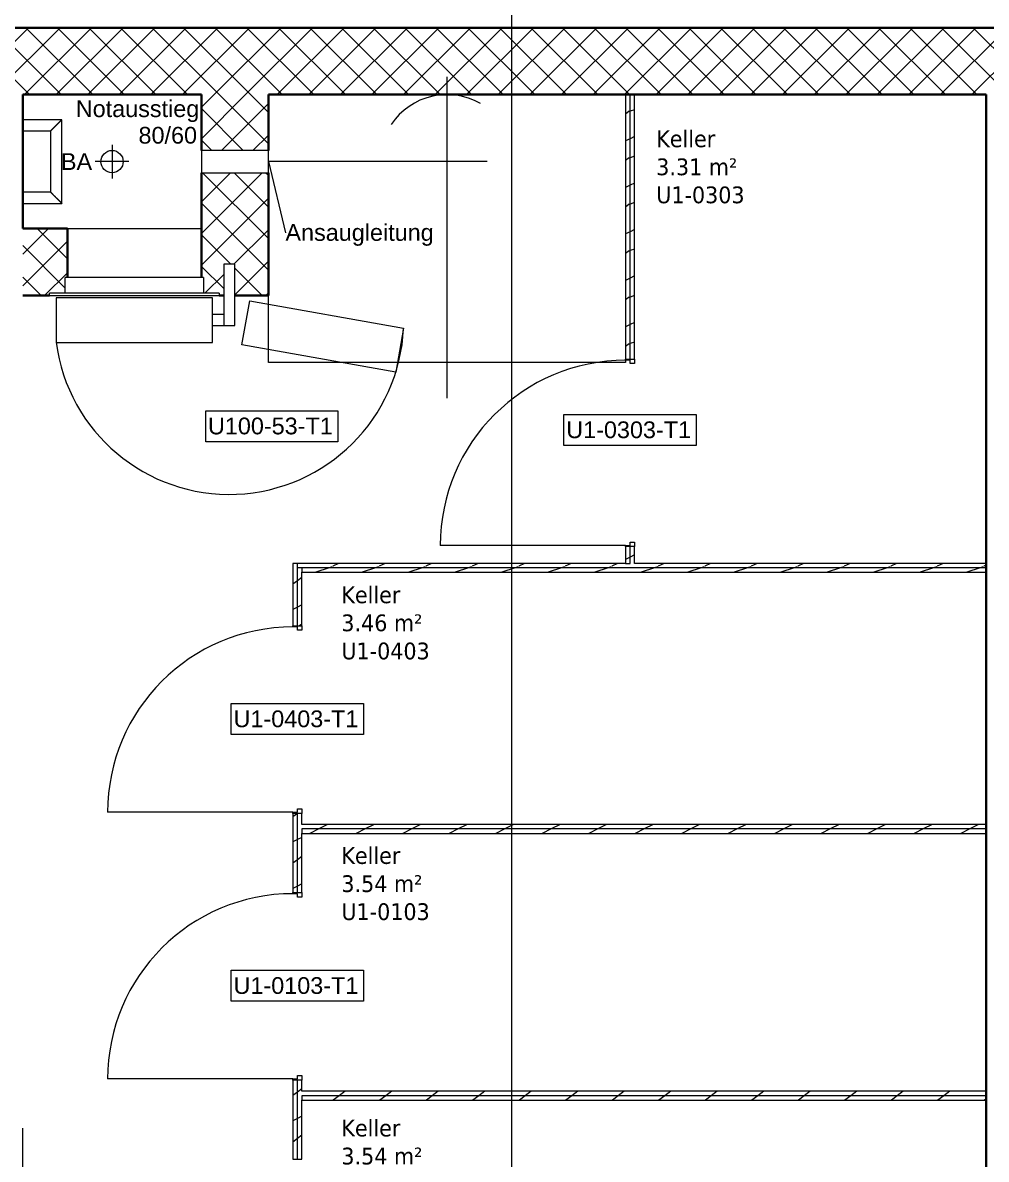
# Model space of a CAD drawing. Extents: x -982 to 937, y -179 to 616.
# Drawn here: x -246.5 to -160.2, y 421.2 to 523 of the extents above; entities that cross this region are included whole.
import ezdxf
from ezdxf.lldxf.tags import DXFTag

# ---------------------------------------------------------------- set-up
doc = ezdxf.new("R2010")
doc.units = 0
doc.layers.get('0').update_dxf_attribs({"lineweight": 13})
for name, color, linetype, lineweight in [('A-____-NOTE-TEXT', 7, 'Continuous', 9), ('A-AREA-____-IDEN', 7, 'Continuous', 5), ('A-DETL-____-THIN', 7, 'Continuous', 9), ('A-DETL-GENF-HDLN', 7, '_Verdeckte Linien_', 9), ('A-DOOR-____-HDLN', 7, '_Verdeckte Linien_', 9), ('A-DOOR-____-IDEN', 7, 'Continuous', 5), ('A-DOOR-____-OTLN', 7, 'Continuous', 9), ('A-DOOR-FRAM-MCUT', 7, 'Continuous', 9), ('A-DOOR-FRAM-OTLN', 7, 'Continuous', 9), ('A-DOOR-OPNG-OTLN', 7, 'Continuous', 9), ('A-WALL-____-MCUT', 7, 'Continuous', 35), ('A-WALL-____-PATT', 7, 'Continuous', 35), ('A-WALL-FNSH-MCUT', 7, 'Continuous', 35), ('I-WALL-____-OTLN', 7, 'Continuous', 9), ('M-HVAC-DUCT-IDEN', 7, 'Continuous', 5), ('M-HVAC-DUCT-OTLN', 7, 'Continuous', 9), ('Q-SPCQ-____-HDLN', 7, '_Verdeckte Linien_', 9), ('S-GRID-____-OTLN', 7, 'Continuous', 5), ('Vertikale Erschließung', 7, 'Continuous', 9)]:
    doc.layers.add(name, color=color, linetype=linetype, lineweight=lineweight)
doc.styles.get("Standard").update_dxf_attribs({"font": 'arial.ttf'})
tags = doc.linetypes.add('_Rasterlinie_', pattern=[0.375, 0.2, -0.05, 0.075, -0.05]).pattern_tags.tags
tags[10:11] = [DXFTag(74, 4), DXFTag(75, 0), DXFTag(340, '0'), DXFTag(46, 1.0), DXFTag(50, 0.0), DXFTag(44, 0.0), DXFTag(45, 0.0)]
tags[8:9] = [DXFTag(74, 4), DXFTag(75, 0), DXFTag(340, '0'), DXFTag(46, 1.0), DXFTag(50, 0.0), DXFTag(44, 0.0), DXFTag(45, 0.0)]
tags[6:7] = [DXFTag(74, 4), DXFTag(75, 0), DXFTag(340, '0'), DXFTag(46, 1.0), DXFTag(50, 0.0), DXFTag(44, 0.0), DXFTag(45, 0.0)]
tags[4:5] = [DXFTag(74, 4), DXFTag(75, 0), DXFTag(340, '0'), DXFTag(46, 1.0), DXFTag(50, 0.0), DXFTag(44, 0.0), DXFTag(45, 0.0)]
tags = doc.linetypes.add('_Strichpunkt - Fein_', pattern=[0.2, 0.1, -0.05, 0, -0.05]).pattern_tags.tags
tags[10:11] = [DXFTag(74, 4), DXFTag(75, 0), DXFTag(340, '0'), DXFTag(46, 1.0), DXFTag(50, 0.0), DXFTag(44, 0.0), DXFTag(45, 0.0)]
tags[8:9] = [DXFTag(74, 4), DXFTag(75, 0), DXFTag(340, '0'), DXFTag(46, 1.0), DXFTag(50, 0.0), DXFTag(44, 0.0), DXFTag(45, 0.0)]
tags[6:7] = [DXFTag(74, 4), DXFTag(75, 0), DXFTag(340, '0'), DXFTag(46, 1.0), DXFTag(50, 0.0), DXFTag(44, 0.0), DXFTag(45, 0.0)]
tags[4:5] = [DXFTag(74, 4), DXFTag(75, 0), DXFTag(340, '0'), DXFTag(46, 1.0), DXFTag(50, 0.0), DXFTag(44, 0.0), DXFTag(45, 0.0)]
tags = doc.linetypes.add('_Verdeckte Linien_', pattern=[0.15, 0.1, -0.05]).pattern_tags.tags
tags[6:7] = [DXFTag(74, 4), DXFTag(75, 0), DXFTag(340, '0'), DXFTag(46, 1.0), DXFTag(50, 0.0), DXFTag(44, 0.0), DXFTag(45, 0.0)]
tags[4:5] = [DXFTag(74, 4), DXFTag(75, 0), DXFTag(340, '0'), DXFTag(46, 1.0), DXFTag(50, 0.0), DXFTag(44, 0.0), DXFTag(45, 0.0)]
tags = doc.linetypes.add('Strich Punkt fein', pattern=[0.2, 0.1, -0.05, 0, -0.05]).pattern_tags.tags
tags[10:11] = [DXFTag(74, 4), DXFTag(75, 0), DXFTag(340, '0'), DXFTag(46, 1.0), DXFTag(50, 0.0), DXFTag(44, 0.0), DXFTag(45, 0.0)]
tags[8:9] = [DXFTag(74, 4), DXFTag(75, 0), DXFTag(340, '0'), DXFTag(46, 1.0), DXFTag(50, 0.0), DXFTag(44, 0.0), DXFTag(45, 0.0)]
tags[6:7] = [DXFTag(74, 4), DXFTag(75, 0), DXFTag(340, '0'), DXFTag(46, 1.0), DXFTag(50, 0.0), DXFTag(44, 0.0), DXFTag(45, 0.0)]
tags[4:5] = [DXFTag(74, 4), DXFTag(75, 0), DXFTag(340, '0'), DXFTag(46, 1.0), DXFTag(50, 0.0), DXFTag(44, 0.0), DXFTag(45, 0.0)]

# ---------------------------------------------------------------- blocks, each defined once
blk = doc.blocks.new('Referenz-A0UJ2GQRXE', base_point=(-954.02, -167.52))
at = {"layer": 'A-____-NOTE-TEXT', "color": 0, "linetype": 'Continuous', "lineweight": 5, "ltscale": 0.13}
for p, q in [((-238.46, 512.09), (-238.46, 509.09)), ((-236.96, 510.59), (-239.96, 510.59))]:
    blk.add_line(p, q, dxfattribs=at)
blk.add_circle((-238.46, 510.59), 1, dxfattribs=at)
at = {"layer": 'A-DETL-____-THIN', "color": 0, "linetype": 'Continuous', "ltscale": 0.13}
for p, q in [((-229.46, 498.39), (-243.46, 498.39)), ((-243.46, 498.39), (-243.46, 494.39)), ((-229.46, 494.39), (-229.46, 498.39)), ((-243.46, 494.39), (-229.46, 494.39))]:
    blk.add_line(p, q, dxfattribs=at)
at = {"layer": 'A-DETL-GENF-HDLN', "color": 0, "linetype": '_Verdeckte Linien_', "ltscale": 0.13}
for p, q in [((-208.46, 518.19), (-208.46, 489.39)), ((-224.46, 492.59), (-224.46, 516.59)), ((-224.46, 516.59), (-213.46, 516.59)), ((-205.46, 516.59), (-192.46, 516.59)), ((-192.46, 516.59), (-192.46, 492.59)), ((-204.86, 510.59), (-224.46, 510.59)), ((-226.83, 494.16), (-226.13, 498.1)), ((-226.13, 498.1), (-212.35, 495.67)), ((-212.35, 495.67), (-213.04, 491.73)), ((-213.04, 491.73), (-226.83, 494.16)), ((-192.46, 492.59), (-224.46, 492.59))]:
    blk.add_line(p, q, dxfattribs=at)
blk.add_ellipse((-208.46, 510.59), major_axis=(3, 5.2), ratio=1, start_param=0, end_param=1.50871, dxfattribs=at)
at = {"layer": 'A-DOOR-____-HDLN', "color": 0, "linetype": '_Verdeckte Linien_', "ltscale": 0.13}
blk.add_ellipse((-227.96, 496.4), major_axis=(-15.5, -2), ratio=1, start_param=0, end_param=2.96706, dxfattribs=at)
at = {"layer": 'A-DOOR-____-IDEN', "color": 0, "linetype": 'Continuous', "ltscale": 0.13}
for p, q in [((-230.07, 488.26), (-218.23, 488.26)), ((-230.07, 485.48), (-230.07, 488.26)), ((-218.23, 488.26), (-218.23, 485.48)), ((-197.98, 487.93), (-186.14, 487.93)), ((-197.98, 485.15), (-197.98, 487.93)), ((-186.14, 487.93), (-186.14, 485.15)), ((-218.23, 485.48), (-230.07, 485.48)), ((-186.14, 485.15), (-197.98, 485.15)), ((-227.78, 462.03), (-215.94, 462.03)), ((-227.78, 459.25), (-227.78, 462.03)), ((-215.94, 462.03), (-215.94, 459.25)), ((-215.94, 459.25), (-227.78, 459.25)), ((-227.78, 438.13), (-215.94, 438.13)), ((-227.78, 435.35), (-227.78, 438.13)), ((-215.94, 438.13), (-215.94, 435.35)), ((-215.94, 435.35), (-227.78, 435.35))]:
    blk.add_line(p, q, dxfattribs=at)
at = {"layer": 'A-DOOR-____-OTLN', "color": 0, "linetype": 'Continuous', "ltscale": 0.13}
for p, q in [((-227.46, 501.39), (-228.46, 501.39)), ((-228.46, 501.39), (-228.46, 495.89)), ((-227.46, 495.89), (-227.46, 501.39)), ((-228.46, 496.89), (-229.46, 496.89)), ((-229.46, 495.89), (-228.46, 495.89)), ((-228.46, 495.89), (-227.46, 495.89))]:
    blk.add_line(p, q, dxfattribs=at)
at = {"layer": 'A-DOOR-____-OTLN', "color": 0, "linetype": 'Strich Punkt fein', "ltscale": 0.13}
blk.add_line((-246.46, 405.99), (-246.46, 423.99), dxfattribs=at)
at = {"layer": 'A-DOOR-FRAM-MCUT', "color": 0, "linetype": 'Continuous', "ltscale": 0.13}
for p, q in [((-192.46, 492.89), (-191.66, 492.89)), ((-192.46, 492.79), (-192.46, 492.89)), ((-192.06, 492.79), (-192.46, 492.79)), ((-192.06, 492.49), (-192.06, 492.79)), ((-191.66, 492.49), (-192.06, 492.49)), ((-191.66, 492.89), (-191.66, 492.49)), ((-192.46, 476.19), (-192.06, 476.19)), ((-192.46, 476.09), (-192.46, 476.19)), ((-191.66, 476.09), (-192.46, 476.09)), ((-192.06, 476.49), (-191.66, 476.49)), ((-192.06, 476.19), (-192.06, 476.49)), ((-191.66, 476.49), (-191.66, 476.09)), ((-222.26, 468.99), (-221.46, 468.99)), ((-222.26, 468.89), (-222.26, 468.99)), ((-221.86, 468.89), (-222.26, 468.89)), ((-221.86, 468.59), (-221.86, 468.89)), ((-221.46, 468.59), (-221.86, 468.59)), ((-221.46, 468.99), (-221.46, 468.59)), ((-222.26, 452.29), (-221.86, 452.29)), ((-222.26, 452.19), (-222.26, 452.29)), ((-221.46, 452.19), (-222.26, 452.19)), ((-221.86, 452.59), (-221.46, 452.59)), ((-221.86, 452.29), (-221.86, 452.59)), ((-221.46, 452.59), (-221.46, 452.19)), ((-222.26, 445.09), (-221.46, 445.09)), ((-222.26, 444.99), (-222.26, 445.09)), ((-221.46, 445.09), (-221.46, 444.69)), ((-221.86, 444.99), (-222.26, 444.99)), ((-221.86, 444.69), (-221.86, 444.99)), ((-221.46, 444.69), (-221.86, 444.69)), ((-222.26, 428.39), (-221.86, 428.39)), ((-222.26, 428.29), (-222.26, 428.39)), ((-221.46, 428.29), (-222.26, 428.29)), ((-221.86, 428.69), (-221.46, 428.69)), ((-221.86, 428.39), (-221.86, 428.69)), ((-221.46, 428.69), (-221.46, 428.29))]:
    blk.add_line(p, q, dxfattribs=at)
at = {"layer": 'A-DOOR-FRAM-OTLN', "color": 0, "linetype": 'Continuous', "ltscale": 0.13}
for p, q in [((-242.66, 498.79), (-242.66, 500.19)), ((-230.26, 500.19), (-242.66, 500.19)), ((-230.26, 500.19), (-230.26, 498.79)), ((-244.06, 498.59), (-244.06, 498.79)), ((-228.86, 498.79), (-244.06, 498.79)), ((-244.06, 498.59), (-228.86, 498.59)), ((-228.86, 498.79), (-228.86, 498.59))]:
    blk.add_line(p, q, dxfattribs=at)
at = {"layer": 'A-DOOR-OPNG-OTLN', "color": 0, "linetype": 'Continuous', "ltscale": 0.13}
for p, q in [((-192.46, 476.19), (-209.06, 476.19)), ((-222.26, 452.29), (-238.86, 452.29)), ((-222.26, 428.39), (-238.86, 428.39))]:
    blk.add_line(p, q, dxfattribs=at)
for centre in [(-192.46, 476.19), (-222.26, 452.29), (-222.26, 428.39)]:
    blk.add_ellipse(centre, major_axis=(0, 16.6), ratio=1, start_param=0, end_param=1.570796, dxfattribs=at)
at = {"layer": 'A-WALL-____-MCUT', "color": 0, "linetype": 'Continuous', "ltscale": 0.35}
for p, q in [((246.34, 522.59), (-948.54, 522.59)), ((-246.46, 504.59), (-246.46, 516.59)), ((-246.46, 516.59), (-230.46, 516.59)), ((-230.46, 516.59), (-230.46, 511.59)), ((-224.46, 516.59), (-160.16, 516.59)), ((-224.46, 511.59), (-224.46, 516.59)), ((-160.16, 516.59), (-160.16, 427.29)), ((-230.46, 509.59), (-230.46, 500.19)), ((-224.46, 498.59), (-224.46, 509.59)), ((-242.46, 504.59), (-246.46, 504.59)), ((-242.46, 500.19), (-242.46, 504.59)), ((-246.46, 498.59), (-244.06, 498.59)), ((-228.86, 498.59), (-228.46, 498.59)), ((-227.46, 498.59), (-224.46, 498.59)), ((-160.16, 427.29), (-160.16, 331.69))]:
    blk.add_line(p, q, dxfattribs=at)
at = {"layer": 'A-WALL-____-MCUT', "color": 0, "linetype": 'Continuous', "lineweight": 9, "ltscale": 0.13}
for p, q in [((-192.06, 492.89), (-192.06, 516.59)), ((-192.06, 474.59), (-192.06, 476.09)), ((-221.86, 468.99), (-221.86, 474.59)), ((-192.46, 474.59), (-192.06, 474.59)), ((-160.16, 474.19), (-221.86, 474.19)), ((-221.46, 474.19), (-221.46, 473.79)), ((-221.86, 445.09), (-221.86, 452.19)), ((-160.16, 450.79), (-221.46, 450.79)), ((-221.46, 450.79), (-221.46, 450.39)), ((-221.86, 421.19), (-221.86, 428.29)), ((-160.16, 426.89), (-221.46, 426.89)), ((-221.46, 426.89), (-221.46, 426.49))]:
    blk.add_line(p, q, dxfattribs=at)
at = {"layer": 'A-WALL-____-PATT', "color": 0, "linetype": 'Continuous', "lineweight": 9, "ltscale": 0.13}
for p, q in [((-251.95, 516.59), (-245.95, 522.59)), ((-245.85, 516.59), (-251.85, 522.59)), ((-249.12, 516.59), (-243.12, 522.59)), ((-243.02, 516.59), (-249.02, 522.59)), ((-246.29, 516.59), (-240.29, 522.59)), ((-240.19, 516.59), (-246.19, 522.59)), ((-243.47, 516.59), (-237.47, 522.59)), ((-237.36, 516.59), (-243.36, 522.59)), ((-240.64, 516.59), (-234.64, 522.59)), ((-234.53, 516.59), (-240.53, 522.59)), ((-237.81, 516.59), (-231.81, 522.59)), ((-231.71, 516.59), (-237.71, 522.59)), ((-234.98, 516.59), (-228.98, 522.59)), ((-228.88, 516.59), (-234.88, 522.59)), ((-232.15, 516.59), (-226.15, 522.59)), ((-226.05, 516.59), (-232.05, 522.59)), ((-229.32, 516.59), (-223.32, 522.59)), ((-223.22, 516.59), (-229.22, 522.59)), ((-226.5, 516.59), (-220.5, 522.59)), ((-220.39, 516.59), (-226.39, 522.59)), ((-223.67, 516.59), (-217.67, 522.59)), ((-217.56, 516.59), (-223.56, 522.59)), ((-220.84, 516.59), (-214.84, 522.59)), ((-214.74, 516.59), (-220.74, 522.59)), ((-218.01, 516.59), (-212.01, 522.59)), ((-211.91, 516.59), (-217.91, 522.59)), ((-215.18, 516.59), (-209.18, 522.59)), ((-209.08, 516.59), (-215.08, 522.59)), ((-212.35, 516.59), (-206.35, 522.59)), ((-206.25, 516.59), (-212.25, 522.59)), ((-209.52, 516.59), (-203.52, 522.59)), ((-203.42, 516.59), (-209.42, 522.59)), ((-206.7, 516.59), (-200.7, 522.59)), ((-200.59, 516.59), (-206.59, 522.59)), ((-203.87, 516.59), (-197.87, 522.59)), ((-197.77, 516.59), (-203.77, 522.59)), ((-201.04, 516.59), (-195.04, 522.59)), ((-194.94, 516.59), (-200.94, 522.59)), ((-198.21, 516.59), (-192.21, 522.59)), ((-192.11, 516.59), (-198.11, 522.59)), ((-195.38, 516.59), (-189.38, 522.59)), ((-189.28, 516.59), (-195.28, 522.59)), ((-192.55, 516.59), (-186.55, 522.59)), ((-186.45, 516.59), (-192.45, 522.59)), ((-189.73, 516.59), (-183.73, 522.59)), ((-183.62, 516.59), (-189.62, 522.59)), ((-186.9, 516.59), (-180.9, 522.59)), ((-180.79, 516.59), (-186.79, 522.59)), ((-184.07, 516.59), (-178.07, 522.59)), ((-177.97, 516.59), (-183.97, 522.59)), ((-181.24, 516.59), (-175.24, 522.59)), ((-175.14, 516.59), (-181.14, 522.59)), ((-178.41, 516.59), (-172.41, 522.59)), ((-172.31, 516.59), (-178.31, 522.59)), ((-175.58, 516.59), (-169.58, 522.59)), ((-169.48, 516.59), (-175.48, 522.59)), ((-172.75, 516.59), (-166.75, 522.59)), ((-166.65, 516.59), (-172.65, 522.59)), ((-169.93, 516.59), (-163.93, 522.59)), ((-163.82, 516.59), (-169.82, 522.59)), ((-167.1, 516.59), (-161.1, 522.59)), ((-161, 516.59), (-167, 522.59)), ((-164.27, 516.59), (-158.27, 522.59)), ((-158.17, 516.59), (-164.17, 522.59)), ((-161.44, 516.59), (-155.44, 522.59)), ((-155.34, 516.59), (-161.34, 522.59)), ((-230.46, 515.46), (-229.32, 516.59)), ((-230.46, 512.63), (-226.5, 516.59)), ((-224.46, 512.17), (-228.88, 516.59)), ((-224.46, 515), (-226.05, 516.59)), ((-226.71, 511.59), (-230.46, 515.35)), ((-228.67, 511.59), (-224.46, 515.8)), ((-192.13, 515.1), (-192.46, 514.85)), ((-192.06, 515.11), (-192.09, 515.1)), ((-191.66, 515.24), (-192.06, 515.11)), ((-229.53, 511.59), (-230.46, 512.52)), ((-225.84, 511.59), (-224.46, 512.97)), ((-192.06, 512.64), (-192.46, 512.44)), ((-191.66, 512.84), (-192.06, 512.64)), ((-192.13, 510.93), (-192.46, 510.69)), ((-192.06, 510.94), (-192.09, 510.93)), ((-191.66, 511.08), (-192.06, 510.94)), ((-230.46, 506.97), (-227.84, 509.59)), ((-230.46, 504.14), (-225.01, 509.59)), ((-224.46, 503.69), (-230.36, 509.59)), ((-224.46, 506.52), (-227.53, 509.59)), ((-224.46, 509.35), (-224.71, 509.59)), ((-192.06, 508.47), (-192.46, 508.27)), ((-191.66, 508.67), (-192.06, 508.47)), ((-230.46, 501.32), (-224.46, 507.32)), ((-224.46, 500.86), (-230.46, 506.86)), ((-192.13, 506.77), (-192.46, 506.52)), ((-192.06, 506.78), (-192.09, 506.77)), ((-191.66, 506.91), (-192.06, 506.78)), ((-246.46, 502.29), (-244.15, 504.59)), ((-242.46, 501.89), (-245.16, 504.59)), ((-227.55, 501.39), (-224.46, 504.49)), ((-192.06, 504.31), (-192.46, 504.11)), ((-191.66, 504.51), (-192.06, 504.31)), ((-246.46, 499.46), (-242.46, 503.46)), ((-227.82, 501.39), (-230.46, 504.03)), ((-242.66, 499.26), (-246.46, 503.06)), ((-192.13, 502.6), (-192.46, 502.36)), ((-192.06, 502.61), (-192.09, 502.6)), ((-191.66, 502.75), (-192.06, 502.61)), ((-228.46, 499.21), (-230.46, 501.2)), ((-227.46, 498.65), (-224.46, 501.66)), ((-244.82, 498.59), (-246.46, 500.23)), ((-244.5, 498.59), (-242.46, 500.63)), ((-230.15, 498.79), (-228.46, 500.48)), ((-225.02, 498.59), (-227.46, 501.04)), ((-192.06, 500.14), (-192.46, 499.94)), ((-191.66, 500.34), (-192.06, 500.14)), ((-224.7, 498.59), (-224.46, 498.83)), ((-192.13, 498.44), (-192.46, 498.19)), ((-192.06, 498.45), (-192.09, 498.44)), ((-191.66, 498.58), (-192.06, 498.45)), ((-192.06, 495.98), (-192.46, 495.78)), ((-191.66, 496.18), (-192.06, 495.98)), ((-192.13, 494.27), (-192.46, 494.03)), ((-192.06, 494.28), (-192.09, 494.27)), ((-191.66, 494.42), (-192.06, 494.28)), ((-218.17, 474.59), (-218.69, 474.33)), ((-214, 474.59), (-214.53, 474.33)), ((-209.84, 474.59), (-210.36, 474.33)), ((-205.67, 474.59), (-206.2, 474.33)), ((-201.51, 474.59), (-202.03, 474.33)), ((-197.34, 474.59), (-197.87, 474.33)), ((-193.18, 474.59), (-193.71, 474.33)), ((-192.06, 475.15), (-192.46, 474.95)), ((-191.66, 475.35), (-192.06, 475.15)), ((-189.01, 474.59), (-189.54, 474.33)), ((-184.85, 474.59), (-185.38, 474.33)), ((-180.68, 474.59), (-181.21, 474.33)), ((-176.52, 474.59), (-177.05, 474.33)), ((-172.35, 474.59), (-172.88, 474.33)), ((-168.19, 474.59), (-168.72, 474.33)), ((-164.02, 474.59), (-164.55, 474.33)), ((-219.02, 474.19), (-220.22, 473.79)), ((-218.74, 474.28), (-219.02, 474.19)), ((-214.85, 474.19), (-216.05, 473.79)), ((-214.58, 474.28), (-214.85, 474.19)), ((-210.69, 474.19), (-211.89, 473.79)), ((-210.41, 474.28), (-210.69, 474.19)), ((-206.52, 474.19), (-207.72, 473.79)), ((-206.25, 474.28), (-206.52, 474.19)), ((-202.36, 474.19), (-203.56, 473.79)), ((-202.08, 474.28), (-202.36, 474.19)), ((-198.19, 474.19), (-199.39, 473.79)), ((-197.92, 474.28), (-198.19, 474.19)), ((-194.03, 474.19), (-195.23, 473.79)), ((-193.75, 474.28), (-194.03, 474.19)), ((-189.86, 474.19), (-191.06, 473.79)), ((-189.59, 474.28), (-189.86, 474.19)), ((-185.7, 474.19), (-186.9, 473.79)), ((-185.42, 474.28), (-185.7, 474.19)), ((-181.53, 474.19), (-182.73, 473.79)), ((-181.26, 474.28), (-181.53, 474.19)), ((-177.37, 474.19), (-178.57, 473.79)), ((-177.09, 474.28), (-177.37, 474.19)), ((-173.2, 474.19), (-174.4, 473.79)), ((-172.93, 474.28), (-173.2, 474.19)), ((-169.04, 474.19), (-170.24, 473.79)), ((-168.76, 474.28), (-169.04, 474.19)), ((-164.87, 474.19), (-166.07, 473.79)), ((-164.6, 474.29), (-164.87, 474.19)), ((-160.71, 474.19), (-161.91, 473.79)), ((-160.43, 474.29), (-160.71, 474.19)), ((-160.16, 474.44), (-160.39, 474.33)), ((-221.86, 473.02), (-222.26, 472.72)), ((-221.46, 473.32), (-221.86, 473.02)), ((-221.86, 470.66), (-222.26, 470.46)), ((-221.46, 470.86), (-221.86, 470.66)), ((-221.46, 469.15), (-221.67, 468.99)), ((-221.86, 452.19), (-222.26, 451.89)), ((-221.86, 452.19), (-221.86, 452.19)), ((-219.15, 451.19), (-219.95, 450.79)), ((-214.99, 451.19), (-215.79, 450.79)), ((-210.82, 451.19), (-211.62, 450.79)), ((-206.66, 451.19), (-207.46, 450.79)), ((-202.49, 451.19), (-203.29, 450.79)), ((-198.33, 451.19), (-199.13, 450.79)), ((-194.16, 451.19), (-194.96, 450.79)), ((-190, 451.19), (-190.8, 450.79)), ((-185.83, 451.19), (-186.63, 450.79)), ((-181.67, 451.19), (-182.47, 450.79)), ((-177.5, 451.19), (-178.3, 450.79)), ((-173.34, 451.19), (-174.14, 450.79)), ((-169.17, 451.19), (-169.97, 450.79)), ((-165.01, 451.19), (-165.81, 450.79)), ((-160.84, 451.19), (-161.64, 450.79)), ((-219.95, 450.79), (-220.75, 450.39)), ((-215.79, 450.79), (-216.59, 450.39)), ((-211.62, 450.79), (-212.42, 450.39)), ((-207.46, 450.79), (-208.26, 450.39)), ((-203.29, 450.79), (-204.09, 450.39)), ((-199.13, 450.79), (-199.93, 450.39)), ((-194.96, 450.79), (-195.76, 450.39)), ((-190.8, 450.79), (-191.6, 450.39)), ((-186.63, 450.79), (-187.43, 450.39)), ((-182.47, 450.79), (-183.27, 450.39)), ((-178.3, 450.79), (-179.1, 450.39)), ((-174.14, 450.79), (-174.94, 450.39)), ((-169.97, 450.79), (-170.77, 450.39)), ((-165.81, 450.79), (-166.61, 450.39)), ((-161.64, 450.79), (-162.44, 450.39)), ((-221.86, 449.84), (-222.26, 449.64)), ((-221.46, 450.04), (-221.86, 449.84)), ((-221.46, 448.33), (-221.86, 448.03)), ((-221.86, 448.03), (-222.26, 447.73)), ((-221.86, 445.67), (-222.26, 445.47)), ((-221.46, 445.87), (-221.86, 445.67)), ((-221.86, 427.2), (-222.26, 426.9)), ((-221.46, 427.5), (-221.86, 427.2)), ((-218.11, 426.89), (-218.64, 426.49)), ((-217.57, 427.29), (-218.11, 426.89)), ((-213.94, 426.89), (-214.47, 426.49)), ((-213.41, 427.29), (-213.94, 426.89)), ((-209.78, 426.89), (-210.31, 426.49)), ((-209.24, 427.29), (-209.78, 426.89)), ((-205.61, 426.89), (-206.14, 426.49)), ((-205.08, 427.29), (-205.61, 426.89)), ((-201.45, 426.89), (-201.98, 426.49)), ((-200.91, 427.29), (-201.45, 426.89)), ((-197.28, 426.89), (-197.81, 426.49)), ((-196.75, 427.29), (-197.28, 426.89)), ((-193.12, 426.89), (-193.65, 426.49)), ((-192.58, 427.29), (-193.12, 426.89)), ((-188.95, 426.89), (-189.48, 426.49)), ((-188.42, 427.29), (-188.95, 426.89)), ((-184.79, 426.89), (-185.32, 426.49)), ((-184.25, 427.29), (-184.79, 426.89)), ((-180.62, 426.89), (-181.15, 426.49)), ((-180.09, 427.29), (-180.62, 426.89)), ((-176.46, 426.89), (-176.99, 426.49)), ((-175.92, 427.29), (-176.46, 426.89)), ((-172.29, 426.89), (-172.82, 426.49)), ((-171.76, 427.29), (-172.29, 426.89)), ((-168.13, 426.89), (-168.66, 426.49)), ((-167.59, 427.29), (-168.13, 426.89)), ((-163.96, 426.89), (-164.49, 426.49)), ((-163.43, 427.29), (-163.96, 426.89)), ((-160.16, 426.62), (-160.33, 426.49)), ((-221.86, 424.85), (-222.26, 424.65)), ((-221.46, 425.05), (-221.86, 424.85)), ((-221.86, 423.04), (-222.26, 422.74)), ((-221.46, 423.34), (-221.86, 423.04))]:
    blk.add_line(p, q, dxfattribs=at)
at = {"layer": 'A-WALL-FNSH-MCUT', "color": 0, "linetype": 'Continuous', "lineweight": 9, "ltscale": 0.13}
for p, q in [((-192.46, 516.59), (-192.46, 492.89)), ((-191.66, 492.89), (-191.66, 516.59)), ((-192.46, 492.89), (-191.66, 492.89)), ((-192.46, 476.09), (-192.46, 474.59)), ((-191.66, 476.09), (-192.46, 476.09)), ((-191.66, 474.59), (-191.66, 476.09)), ((-222.26, 474.59), (-222.26, 468.99)), ((-192.46, 474.59), (-222.26, 474.59)), ((-160.16, 474.59), (-191.66, 474.59)), ((-221.46, 468.99), (-221.46, 473.79)), ((-221.46, 473.79), (-160.16, 473.79)), ((-222.26, 468.99), (-221.46, 468.99)), ((-222.26, 452.19), (-222.26, 445.09)), ((-221.46, 452.19), (-222.26, 452.19)), ((-221.46, 451.19), (-221.46, 452.19)), ((-160.16, 451.19), (-221.46, 451.19)), ((-221.46, 445.09), (-221.46, 450.39)), ((-221.46, 450.39), (-160.16, 450.39)), ((-222.26, 445.09), (-221.46, 445.09)), ((-222.26, 428.29), (-222.26, 421.19)), ((-221.46, 428.29), (-222.26, 428.29)), ((-221.46, 427.29), (-221.46, 428.29)), ((-160.16, 427.29), (-221.46, 427.29)), ((-221.46, 421.19), (-221.46, 426.49)), ((-221.46, 426.49), (-160.16, 426.49)), ((-222.26, 421.19), (-221.46, 421.19))]:
    blk.add_line(p, q, dxfattribs=at)
at = {"layer": 'I-WALL-____-OTLN', "color": 0, "linetype": 'Continuous', "ltscale": 0.13}
blk.add_line((-242.46, 504.59), (-230.46, 504.59), dxfattribs=at)
at = {"layer": 'M-HVAC-DUCT-IDEN', "color": 0, "linetype": 'Continuous', "ltscale": 0.13}
blk.add_line((-224.46, 510.59), (-222.93, 504.22), dxfattribs=at)
at = {"layer": 'M-HVAC-DUCT-OTLN', "color": 0, "linetype": '_Strichpunkt - Fein_', "ltscale": 0.13}
for p, q in [((-224.46, 511.59), (-230.46, 511.59)), ((-230.46, 511.59), (-230.46, 509.59)), ((-224.46, 509.59), (-224.46, 511.59)), ((-230.46, 509.59), (-224.46, 509.59))]:
    blk.add_line(p, q, dxfattribs=at)
at = {"layer": 'Q-SPCQ-____-HDLN', "color": 0, "linetype": '_Verdeckte Linien_', "ltscale": 0.13}
blk.add_line((-208.46, 516.59), (-208.46, 492.59), dxfattribs=at)
at = {"layer": 'S-GRID-____-OTLN', "color": 0, "linetype": '_Rasterlinie_', "ltscale": 0.13}
blk.add_line((-202.66, -167.52), (-202.66, 592.59), dxfattribs=at)
at = {"layer": 'Vertikale Erschließung', "color": 0, "linetype": 'Continuous', "ltscale": 0.13}
for p, q in [((-242.96, 514.34), (-246.46, 514.34)), ((-243.01, 514.29), (-243.01, 514.3)), ((-243.01, 514.3), (-243, 514.3)), ((-243, 514.3), (-242.99, 514.31)), ((-243, 514.3), (-243, 514.3)), ((-242.99, 514.31), (-242.99, 514.32)), ((-242.99, 514.32), (-242.98, 514.32)), ((-242.99, 514.31), (-242.99, 514.31)), ((-242.98, 514.32), (-242.98, 514.33)), ((-242.98, 514.33), (-242.97, 514.33)), ((-242.98, 514.32), (-242.98, 514.32)), ((-242.97, 514.33), (-242.97, 514.34)), ((-242.97, 514.34), (-242.96, 514.34)), ((-242.96, 506.84), (-242.96, 514.34)), ((-242.96, 514.34), (-242.96, 514.34)), ((-242.96, 514.34), (-242.96, 514.34)), ((-242.96, 514.34), (-242.96, 514.34)), ((-246.46, 513.34), (-243.96, 513.34)), ((-243.96, 513.34), (-243.95, 513.35)), ((-243.96, 513.34), (-243.96, 507.84)), ((-243.96, 513.34), (-243.96, 513.34)), ((-243.96, 513.34), (-243.96, 513.34)), ((-243.95, 513.35), (-243.94, 513.36)), ((-243.95, 513.35), (-243.95, 513.35)), ((-243.95, 513.35), (-243.95, 513.35)), ((-243.94, 513.36), (-243.94, 513.37)), ((-243.94, 513.37), (-243.93, 513.37)), ((-243.94, 513.36), (-243.94, 513.36)), ((-243.93, 513.37), (-243.92, 513.38)), ((-243.93, 513.37), (-243.93, 513.37)), ((-243.92, 513.38), (-243.92, 513.39)), ((-243.92, 513.39), (-243.91, 513.39)), ((-243.92, 513.38), (-243.92, 513.38)), ((-243.91, 513.39), (-243.9, 513.4)), ((-243.91, 513.39), (-243.91, 513.39)), ((-243.9, 513.4), (-243.89, 513.41)), ((-243.9, 513.4), (-243.9, 513.4)), ((-243.89, 513.41), (-243.89, 513.42)), ((-243.89, 513.42), (-243.88, 513.42)), ((-243.88, 513.42), (-243.87, 513.43)), ((-243.87, 513.43), (-243.86, 513.44)), ((-243.87, 513.43), (-243.87, 513.43)), ((-243.86, 513.44), (-243.86, 513.45)), ((-243.86, 513.45), (-243.85, 513.45)), ((-243.85, 513.45), (-243.85, 513.46)), ((-243.85, 513.46), (-243.84, 513.46)), ((-243.85, 513.45), (-243.85, 513.45)), ((-243.84, 513.46), (-243.83, 513.47)), ((-243.84, 513.46), (-243.84, 513.46)), ((-243.83, 513.47), (-243.82, 513.48)), ((-243.83, 513.47), (-243.83, 513.47)), ((-243.83, 513.47), (-243.83, 513.47)), ((-243.82, 513.48), (-243.82, 513.49)), ((-243.82, 513.49), (-243.81, 513.49)), ((-243.82, 513.48), (-243.82, 513.48)), ((-243.81, 513.49), (-243.8, 513.5)), ((-243.8, 513.5), (-243.8, 513.51)), ((-243.8, 513.51), (-243.79, 513.51)), ((-243.79, 513.51), (-243.78, 513.52)), ((-243.78, 513.52), (-243.77, 513.53)), ((-243.77, 513.53), (-243.76, 513.54)), ((-243.76, 513.54), (-243.75, 513.55)), ((-243.75, 513.56), (-243.74, 513.57)), ((-243.75, 513.55), (-243.75, 513.56)), ((-243.74, 513.57), (-243.73, 513.57)), ((-243.73, 513.57), (-243.72, 513.58)), ((-243.72, 513.58), (-243.71, 513.59)), ((-243.71, 513.59), (-243.7, 513.6)), ((-243.7, 513.6), (-243.69, 513.61)), ((-243.7, 513.6), (-243.7, 513.6)), ((-243.69, 513.61), (-243.69, 513.62)), ((-243.69, 513.62), (-243.68, 513.62)), ((-243.69, 513.61), (-243.69, 513.61)), ((-243.68, 513.62), (-243.68, 513.63)), ((-243.68, 513.63), (-243.67, 513.63)), ((-243.67, 513.63), (-243.67, 513.64)), ((-243.67, 513.64), (-243.66, 513.64)), ((-243.66, 513.64), (-243.66, 513.65)), ((-243.66, 513.65), (-243.65, 513.65)), ((-243.65, 513.65), (-243.65, 513.66)), ((-243.65, 513.66), (-243.64, 513.66)), ((-243.64, 513.66), (-243.63, 513.67)), ((-243.63, 513.67), (-243.62, 513.68)), ((-243.63, 513.67), (-243.63, 513.67)), ((-243.62, 513.68), (-243.61, 513.69)), ((-243.62, 513.68), (-243.62, 513.68)), ((-243.61, 513.69), (-243.6, 513.7)), ((-243.61, 513.69), (-243.61, 513.69)), ((-243.6, 513.7), (-243.59, 513.71)), ((-243.6, 513.7), (-243.6, 513.7)), ((-243.59, 513.71), (-243.58, 513.72)), ((-243.59, 513.71), (-243.59, 513.71)), ((-243.58, 513.72), (-243.57, 513.73)), ((-243.58, 513.72), (-243.58, 513.72)), ((-243.57, 513.73), (-243.56, 513.74)), ((-243.57, 513.73), (-243.57, 513.73)), ((-243.56, 513.74), (-243.56, 513.75)), ((-243.56, 513.75), (-243.55, 513.75)), ((-243.55, 513.75), (-243.55, 513.76)), ((-243.55, 513.76), (-243.54, 513.76)), ((-243.54, 513.76), (-243.54, 513.77)), ((-243.54, 513.77), (-243.53, 513.77)), ((-243.53, 513.77), (-243.52, 513.78)), ((-243.52, 513.78), (-243.51, 513.79)), ((-243.52, 513.78), (-243.52, 513.78)), ((-243.51, 513.79), (-243.5, 513.8)), ((-243.51, 513.79), (-243.51, 513.79)), ((-243.5, 513.8), (-243.49, 513.81)), ((-243.5, 513.8), (-243.5, 513.8)), ((-243.49, 513.81), (-243.49, 513.82)), ((-243.49, 513.82), (-243.48, 513.82)), ((-243.48, 513.82), (-243.48, 513.83)), ((-243.48, 513.83), (-243.47, 513.83)), ((-243.47, 513.83), (-243.46, 513.84)), ((-243.46, 513.84), (-243.45, 513.85)), ((-243.46, 513.84), (-243.46, 513.84)), ((-243.45, 513.85), (-243.44, 513.86)), ((-243.45, 513.85), (-243.45, 513.85)), ((-243.44, 513.86), (-243.43, 513.87)), ((-243.44, 513.86), (-243.44, 513.86)), ((-243.43, 513.87), (-243.43, 513.88)), ((-243.43, 513.88), (-243.42, 513.88)), ((-243.42, 513.88), (-243.42, 513.89)), ((-243.42, 513.89), (-243.41, 513.89)), ((-243.41, 513.89), (-243.4, 513.9)), ((-243.4, 513.9), (-243.39, 513.91)), ((-243.4, 513.9), (-243.4, 513.9)), ((-243.39, 513.91), (-243.38, 513.92)), ((-243.39, 513.91), (-243.39, 513.91)), ((-243.38, 513.92), (-243.37, 513.93)), ((-243.38, 513.92), (-243.38, 513.92)), ((-243.37, 513.93), (-243.37, 513.94)), ((-243.37, 513.94), (-243.36, 513.94)), ((-243.36, 513.94), (-243.36, 513.95)), ((-243.36, 513.95), (-243.35, 513.95)), ((-243.35, 513.95), (-243.35, 513.96)), ((-243.35, 513.96), (-243.34, 513.96)), ((-243.34, 513.96), (-243.33, 513.97)), ((-243.33, 513.97), (-243.32, 513.98)), ((-243.33, 513.97), (-243.33, 513.97)), ((-243.32, 513.98), (-243.31, 513.99)), ((-243.32, 513.98), (-243.32, 513.98)), ((-243.31, 513.99), (-243.3, 514)), ((-243.31, 513.99), (-243.31, 513.99)), ((-243.3, 514), (-243.29, 514.01)), ((-243.3, 514), (-243.3, 514)), ((-243.29, 514.01), (-243.28, 514.02)), ((-243.29, 514.01), (-243.29, 514.01)), ((-243.28, 514.02), (-243.27, 514.03)), ((-243.28, 514.02), (-243.28, 514.02)), ((-243.27, 514.03), (-243.26, 514.04)), ((-243.27, 514.03), (-243.27, 514.03)), ((-243.26, 514.04), (-243.25, 514.05)), ((-243.26, 514.04), (-243.26, 514.04)), ((-243.25, 514.05), (-243.24, 514.06)), ((-243.25, 514.05), (-243.25, 514.05)), ((-243.24, 514.06), (-243.23, 514.07)), ((-243.24, 514.06), (-243.24, 514.06)), ((-243.23, 514.07), (-243.22, 514.08)), ((-243.23, 514.07), (-243.23, 514.07)), ((-243.22, 514.08), (-243.21, 514.09)), ((-243.22, 514.08), (-243.22, 514.08)), ((-243.21, 514.09), (-243.2, 514.1)), ((-243.21, 514.09), (-243.21, 514.09)), ((-243.2, 514.1), (-243.19, 514.11)), ((-243.2, 514.1), (-243.2, 514.1)), ((-243.19, 514.11), (-243.19, 514.12)), ((-243.19, 514.12), (-243.18, 514.12)), ((-243.19, 514.11), (-243.19, 514.11)), ((-243.18, 514.12), (-243.18, 514.13)), ((-243.18, 514.13), (-243.17, 514.13)), ((-243.17, 514.13), (-243.16, 514.14)), ((-243.17, 514.13), (-243.17, 514.13)), ((-243.16, 514.14), (-243.15, 514.15)), ((-243.16, 514.14), (-243.16, 514.14)), ((-243.15, 514.15), (-243.15, 514.16)), ((-243.15, 514.16), (-243.14, 514.16)), ((-243.14, 514.16), (-243.13, 514.17)), ((-243.13, 514.17), (-243.12, 514.18)), ((-243.12, 514.18), (-243.11, 514.19)), ((-243.11, 514.19), (-243.11, 514.2)), ((-243.11, 514.2), (-243.1, 514.2)), ((-243.1, 514.2), (-243.09, 514.21)), ((-243.1, 514.2), (-243.1, 514.2)), ((-243.09, 514.21), (-243.09, 514.22)), ((-243.09, 514.22), (-243.08, 514.22)), ((-243.09, 514.21), (-243.09, 514.21)), ((-243.08, 514.22), (-243.08, 514.23)), ((-243.08, 514.23), (-243.07, 514.23)), ((-243.08, 514.22), (-243.08, 514.22)), ((-243.07, 514.23), (-243.07, 514.24)), ((-243.07, 514.24), (-243.06, 514.24)), ((-243.07, 514.23), (-243.07, 514.23)), ((-243.06, 514.24), (-243.06, 514.25)), ((-243.06, 514.25), (-243.05, 514.25)), ((-243.05, 514.25), (-243.04, 514.26)), ((-243.04, 514.26), (-243.03, 514.27)), ((-243.04, 514.26), (-243.04, 514.26)), ((-243.03, 514.27), (-243.03, 514.28)), ((-243.03, 514.28), (-243.02, 514.28)), ((-243.02, 514.28), (-243.02, 514.29)), ((-243.02, 514.29), (-243.01, 514.29)), ((-243.96, 507.84), (-246.46, 507.84)), ((-243.96, 507.84), (-243.96, 507.84)), ((-243.96, 507.84), (-243.96, 507.84)), ((-243.96, 507.84), (-243.95, 507.84)), ((-243.95, 507.84), (-243.95, 507.84)), ((-243.95, 507.84), (-243.95, 507.83)), ((-243.95, 507.83), (-243.94, 507.83)), ((-243.94, 507.83), (-243.94, 507.82)), ((-243.94, 507.82), (-243.94, 507.82)), ((-243.94, 507.82), (-243.93, 507.82)), ((-243.93, 507.82), (-243.93, 507.81)), ((-243.93, 507.81), (-243.92, 507.81)), ((-243.92, 507.81), (-243.92, 507.8)), ((-243.92, 507.8), (-243.92, 507.8)), ((-243.92, 507.8), (-243.91, 507.8)), ((-243.91, 507.8), (-243.91, 507.79)), ((-243.91, 507.79), (-243.9, 507.79)), ((-243.9, 507.79), (-243.9, 507.78)), ((-243.9, 507.78), (-243.89, 507.78)), ((-243.89, 507.78), (-243.89, 507.77)), ((-243.89, 507.77), (-243.88, 507.76)), ((-243.88, 507.76), (-243.87, 507.76)), ((-243.87, 507.76), (-243.87, 507.75)), ((-243.87, 507.75), (-243.86, 507.75)), ((-243.86, 507.75), (-243.86, 507.74)), ((-243.86, 507.74), (-243.85, 507.74)), ((-243.85, 507.74), (-243.85, 507.73)), ((-243.85, 507.73), (-243.85, 507.73)), ((-243.85, 507.73), (-243.84, 507.73)), ((-243.84, 507.73), (-243.84, 507.72)), ((-243.84, 507.72), (-243.83, 507.72)), ((-243.83, 507.72), (-243.83, 507.72)), ((-243.83, 507.72), (-243.83, 507.71)), ((-243.83, 507.71), (-243.82, 507.71)), ((-243.82, 507.71), (-243.82, 507.7)), ((-243.82, 507.7), (-243.82, 507.7)), ((-243.82, 507.7), (-243.81, 507.7)), ((-243.81, 507.7), (-243.8, 507.69)), ((-243.8, 507.69), (-243.8, 507.68)), ((-243.8, 507.68), (-243.79, 507.67)), ((-243.79, 507.67), (-243.78, 507.66)), ((-243.78, 507.66), (-243.77, 507.66)), ((-243.77, 507.66), (-243.76, 507.65)), ((-243.76, 507.65), (-243.75, 507.64)), ((-243.75, 507.64), (-243.75, 507.63)), ((-243.75, 507.63), (-243.74, 507.62)), ((-243.74, 507.62), (-243.73, 507.61)), ((-243.73, 507.61), (-243.72, 507.6)), ((-243.72, 507.6), (-243.71, 507.59)), ((-243.71, 507.59), (-243.7, 507.59)), ((-243.7, 507.59), (-243.7, 507.58)), ((-243.7, 507.58), (-243.69, 507.58)), ((-243.69, 507.58), (-243.69, 507.57)), ((-243.69, 507.57), (-243.68, 507.57)), ((-243.68, 507.57), (-243.68, 507.56)), ((-243.68, 507.56), (-243.68, 507.56)), ((-243.68, 507.56), (-243.67, 507.55)), ((-243.67, 507.55), (-243.67, 507.55)), ((-243.67, 507.55), (-243.66, 507.54)), ((-243.66, 507.54), (-243.66, 507.54)), ((-243.66, 507.54), (-243.65, 507.53)), ((-243.65, 507.53), (-243.65, 507.53)), ((-243.65, 507.53), (-243.64, 507.52)), ((-243.64, 507.52), (-243.64, 507.52)), ((-243.64, 507.52), (-243.63, 507.51)), ((-243.63, 507.51), (-243.62, 507.51)), ((-243.62, 507.51), (-243.62, 507.5)), ((-243.62, 507.5), (-243.61, 507.5)), ((-243.61, 507.5), (-243.61, 507.49)), ((-243.61, 507.49), (-243.6, 507.49)), ((-243.6, 507.49), (-243.6, 507.48)), ((-243.6, 507.48), (-243.59, 507.48)), ((-243.59, 507.48), (-243.59, 507.47)), ((-243.59, 507.47), (-243.58, 507.47)), ((-243.58, 507.47), (-243.58, 507.46)), ((-243.58, 507.46), (-243.57, 507.46)), ((-243.57, 507.46), (-243.57, 507.45)), ((-243.57, 507.45), (-243.56, 507.45)), ((-243.56, 507.45), (-243.56, 507.44)), ((-243.56, 507.44), (-243.55, 507.44)), ((-243.55, 507.44), (-243.55, 507.43)), ((-243.55, 507.43), (-243.54, 507.42)), ((-243.54, 507.42), (-243.54, 507.42)), ((-243.54, 507.42), (-243.53, 507.41)), ((-243.53, 507.41), (-243.52, 507.41)), ((-243.52, 507.41), (-243.52, 507.4)), ((-243.52, 507.4), (-243.51, 507.4)), ((-243.51, 507.4), (-243.51, 507.39)), ((-243.51, 507.39), (-243.5, 507.39)), ((-243.5, 507.39), (-243.5, 507.38)), ((-243.5, 507.38), (-243.49, 507.38)), ((-243.49, 507.38), (-243.49, 507.37)), ((-243.49, 507.37), (-243.48, 507.36)), ((-243.48, 507.36), (-243.48, 507.36)), ((-243.48, 507.36), (-243.47, 507.35)), ((-243.47, 507.35), (-243.46, 507.35)), ((-243.46, 507.35), (-243.46, 507.34)), ((-243.46, 507.34), (-243.45, 507.34)), ((-243.45, 507.34), (-243.45, 507.33)), ((-243.45, 507.33), (-243.44, 507.33)), ((-243.44, 507.33), (-243.44, 507.32)), ((-243.44, 507.32), (-243.43, 507.32)), ((-243.43, 507.32), (-243.43, 507.31)), ((-243.43, 507.31), (-243.42, 507.3)), ((-243.42, 507.3), (-243.42, 507.3)), ((-243.42, 507.3), (-243.41, 507.29)), ((-243.41, 507.29), (-243.4, 507.29)), ((-243.4, 507.29), (-243.4, 507.28)), ((-243.4, 507.28), (-243.39, 507.28)), ((-243.39, 507.28), (-243.39, 507.27)), ((-243.39, 507.27), (-243.38, 507.27)), ((-243.38, 507.27), (-243.38, 507.26)), ((-243.38, 507.26), (-243.37, 507.26)), ((-243.37, 507.26), (-243.37, 507.25)), ((-243.37, 507.25), (-243.36, 507.25)), ((-243.36, 507.25), (-243.36, 507.24)), ((-243.36, 507.24), (-243.35, 507.23)), ((-243.35, 507.23), (-243.35, 507.23)), ((-243.35, 507.23), (-243.34, 507.22)), ((-243.34, 507.22), (-243.33, 507.22)), ((-243.33, 507.22), (-243.33, 507.21)), ((-243.33, 507.21), (-243.32, 507.21)), ((-243.32, 507.21), (-243.32, 507.2)), ((-243.32, 507.2), (-243.31, 507.2)), ((-243.31, 507.2), (-243.31, 507.19)), ((-243.31, 507.19), (-243.3, 507.19)), ((-243.3, 507.19), (-243.3, 507.18)), ((-243.3, 507.18), (-243.29, 507.18)), ((-243.29, 507.18), (-243.29, 507.17)), ((-243.29, 507.17), (-243.28, 507.17)), ((-243.28, 507.17), (-243.28, 507.16)), ((-246.46, 506.84), (-242.96, 506.84)), ((-243.28, 507.16), (-243.27, 507.16)), ((-243.27, 507.16), (-243.27, 507.15)), ((-243.27, 507.15), (-243.26, 507.15)), ((-243.26, 507.15), (-243.26, 507.14)), ((-243.26, 507.14), (-243.25, 507.14)), ((-243.25, 507.14), (-243.25, 507.13)), ((-243.25, 507.13), (-243.24, 507.13)), ((-243.24, 507.13), (-243.24, 507.12)), ((-243.24, 507.12), (-243.23, 507.12)), ((-243.23, 507.12), (-243.23, 507.11)), ((-243.23, 507.11), (-243.22, 507.11)), ((-243.22, 507.11), (-243.22, 507.1)), ((-243.22, 507.1), (-243.21, 507.1)), ((-243.21, 507.1), (-243.21, 507.09)), ((-243.21, 507.09), (-243.2, 507.09)), ((-243.2, 507.09), (-243.2, 507.08)), ((-243.2, 507.08), (-243.19, 507.08)), ((-243.19, 507.08), (-243.19, 507.07)), ((-243.19, 507.07), (-243.19, 507.07)), ((-243.19, 507.07), (-243.18, 507.07)), ((-243.18, 507.07), (-243.18, 507.06)), ((-243.18, 507.06), (-243.17, 507.06)), ((-243.17, 507.06), (-243.17, 507.05)), ((-243.17, 507.05), (-243.16, 507.05)), ((-243.16, 507.05), (-243.16, 507.04)), ((-243.16, 507.04), (-243.15, 507.04)), ((-243.15, 507.04), (-243.15, 507.03)), ((-243.15, 507.03), (-243.14, 507.02)), ((-243.14, 507.02), (-243.13, 507.01)), ((-243.13, 507.01), (-243.12, 507)), ((-243.12, 507), (-243.11, 507)), ((-243.11, 507), (-243.11, 506.99)), ((-243.11, 506.99), (-243.1, 506.99)), ((-243.1, 506.99), (-243.1, 506.98)), ((-243.1, 506.98), (-243.09, 506.98)), ((-243.09, 506.98), (-243.09, 506.97)), ((-243.09, 506.97), (-243.09, 506.97)), ((-243.09, 506.97), (-243.08, 506.97)), ((-243.08, 506.97), (-243.08, 506.96)), ((-243.08, 506.96), (-243.08, 506.96)), ((-243.08, 506.96), (-243.07, 506.96)), ((-243.07, 506.96), (-243.07, 506.95)), ((-243.07, 506.95), (-243.07, 506.95)), ((-243.07, 506.95), (-243.06, 506.95)), ((-243.06, 506.95), (-243.06, 506.94)), ((-243.06, 506.94), (-243.05, 506.93)), ((-243.05, 506.93), (-243.04, 506.93)), ((-243.04, 506.93), (-243.04, 506.92)), ((-243.04, 506.92), (-243.03, 506.92)), ((-243.03, 506.92), (-243.03, 506.91)), ((-243.03, 506.91), (-243.02, 506.9)), ((-243.02, 506.9), (-243.02, 506.9)), ((-243.02, 506.9), (-243.01, 506.89)), ((-243.01, 506.89), (-243.01, 506.89)), ((-243.01, 506.89), (-243, 506.89)), ((-243, 506.89), (-243, 506.88)), ((-243, 506.88), (-242.99, 506.88)), ((-242.99, 506.88), (-242.99, 506.87)), ((-242.99, 506.87), (-242.99, 506.87)), ((-242.99, 506.87), (-242.98, 506.87)), ((-242.98, 506.87), (-242.98, 506.86)), ((-242.98, 506.86), (-242.98, 506.86)), ((-242.98, 506.86), (-242.97, 506.85)), ((-242.97, 506.85), (-242.97, 506.85)), ((-242.97, 506.85), (-242.96, 506.85)), ((-242.96, 506.85), (-242.96, 506.84)), ((-242.96, 506.84), (-242.96, 506.84)), ((-242.96, 506.84), (-242.96, 506.84))]:
    blk.add_line(p, q, dxfattribs=at)
at = {"layer": 'A-____-NOTE-TEXT', "color": 0, "linetype": 'Continuous', "lineweight": 5, "ltscale": 0.13, "char_height": 1.5, "attachment_point": 1}
for s, insert in [('{\\fArial;Notausstieg}', (-241.71, 516.08)), ('{\\fArial;80/60}', (-236.09, 513.7)), ('{\\fArial;BA}', (-243.04, 511.34))]:
    blk.add_mtext(s, dxfattribs=dict(at, insert=insert))
at = {"layer": 'A-AREA-____-IDEN', "color": 0, "linetype": 'Continuous', "ltscale": 0.13, "char_height": 1.5, "attachment_point": 1}
for s, insert in [('{\\W0.9;\\fVerdana;Keller}', (-189.72, 513.38)), ('{\\W0.9;\\fVerdana;3.31 m²}', (-189.72, 510.87)), ('{\\W0.9;\\fVerdana;U1-0303}', (-189.72, 508.36)), ('{\\W0.9;\\fVerdana;Keller}', (-217.92, 472.52)), ('{\\W0.9;\\fVerdana;3.46 m²}', (-217.92, 470.01)), ('{\\W0.9;\\fVerdana;U1-0403}', (-217.92, 467.49)), ('{\\W0.9;\\fVerdana;Keller}', (-217.92, 449.16)), ('{\\W0.9;\\fVerdana;3.54 m²}', (-217.92, 446.64)), ('{\\W0.9;\\fVerdana;U1-0103}', (-217.92, 444.13)), ('{\\W0.9;\\fVerdana;Keller}', (-217.92, 424.74)), ('{\\W0.9;\\fVerdana;3.54 m²}', (-217.92, 422.23))]:
    blk.add_mtext(s, dxfattribs=dict(at, insert=insert))
at = {"layer": 'A-DOOR-____-IDEN', "color": 0, "linetype": 'Continuous', "ltscale": 0.13, "char_height": 1.5, "attachment_point": 1}
for s, insert in [('{\\fArial;U100-53-T1}', (-229.87, 487.65)), ('{\\fArial;U1-0303-T1}', (-197.78, 487.31)), ('{\\fArial;U1-0403-T1}', (-227.58, 461.41)), ('{\\fArial;U1-0103-T1}', (-227.58, 437.51))]:
    blk.add_mtext(s, dxfattribs=dict(at, insert=insert))
at = {"layer": 'M-HVAC-DUCT-IDEN', "color": 0, "linetype": 'Continuous', "ltscale": 0.13, "insert": (-222.93, 504.99), "char_height": 1.5, "attachment_point": 1}
blk.add_mtext('{\\fArial;Ansaugleitung}', dxfattribs=at)

msp = doc.modelspace()

# ---------------------------------------------------------------- block references
at = {"color": 9, "lineweight": 25, "ltscale": 0.25, "true_color": 0xc0c0c0}
msp.add_blockref('Referenz-A0UJ2GQRXE', (-954.02, -167.52), dxfattribs=at)

doc.saveas('drawing.dxf')
